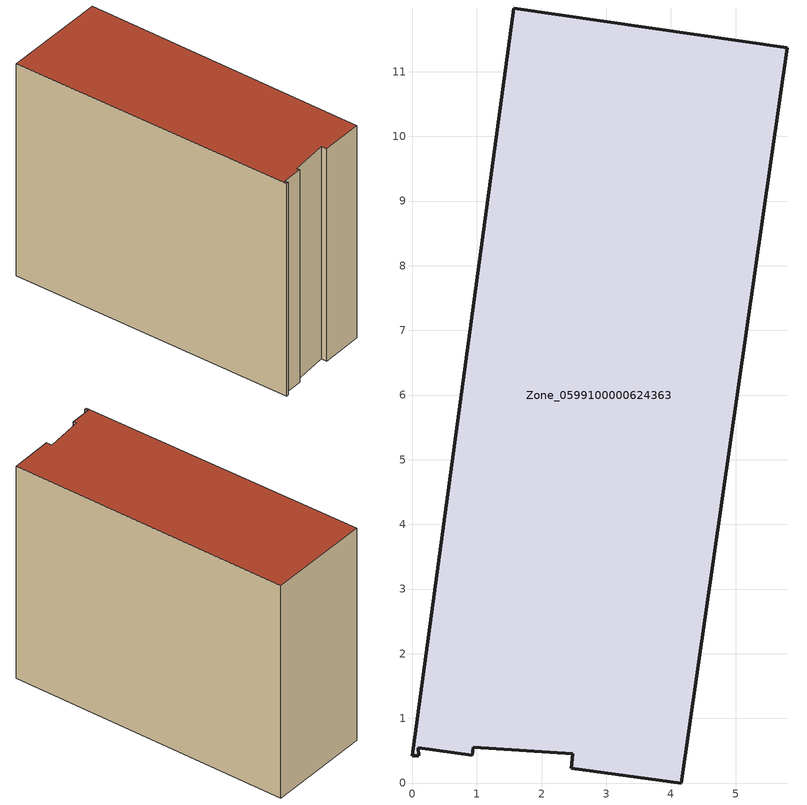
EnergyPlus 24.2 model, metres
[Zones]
Zone_0599100000624363
 floor ground (C_G): 4.16,0 2.46,0.23 2.48,0.45 0.94,0.55 0.93,0.43 0.1,0.54 0.1,0.42 0,0.42 1.57,11.98 5.8,11.37 z0
 wall outside (C_F): 0.93,0.43 0.94,0.55 2.48,0.45 2.46,0.23 4.16,0 5.8,11.37 1.57,11.98 0,0.42 0.1,0.42 0.1,0.54 0.93,0.43 z0:9
 roof outside (C_R): 4.16,0 5.8,11.37 1.57,11.98 0,0.42 0.1,0.42 0.1,0.54 0.93,0.43 0.94,0.55 2.48,0.45 2.46,0.23 z9
[BUILDING]
Pand.0599100000624363: North Axis=0; Terrain=City; Loads Convergence Tolerance Value=0.04; Temperature Convergence Tolerance Value=0.4; Solar Distribution=FullExterior; Maximum Number of Warmup Days=25; Minimum Number of Warmup Days=1
[Site:Location]
Rotterdam.The.Hague.AP_ZH_NLD Design_Conditions: Latitude=51.96; Longitude=4.45; Time Zone=1; Elevation=-4.5
[SITE:GROUNDTEMPERATURE:BUILDINGSURFACE]
18, 18, 18, 18, 18, 18, 18, 18, 18, 18, 18, 18
[MATERIAL] Thermal Absorptance=0.9; Solar Absorptance=0.7; Visible Absorptance=0.7
Name | Roughness | Thickness | Conductivity | Density | Specific Heat
G.TI.1946 | MediumSmooth | 0.15 | 1 | 540 | 1210
F.TI.1946 | Rough | 0.3 | 0.857143 | 1920 | 840
R.TI.1946 | MediumRough | 0.2 | 0.1 | 1500 | 1000
[CONSTRUCTION]
C_G: G.TI.1946
C_F: F.TI.1946
C_R: R.TI.1946
[ZONE]
Zone_0599100000624363: Type=1; Multiplier=1; Ceiling Height=Autocalculate; Volume=Autocalculate; Floor Area=autocalculate; Part of Total Floor Area=Yes
[ZONEINFILTRATION:DESIGNFLOWRATE]
Infil_Zone_0599100000624363: Zone or ZoneList or Space or SpaceList=Zone_0599100000624363; Schedule=AlwaysOn; Design Flow Rate Calculation Method=Flow/Area; Flow Rate per Floor Area=0.003; Constant Term Coefficient=1; Temperature Term Coefficient=0; Velocity Term Coefficient=0; Velocity Squared Term Coefficient=0
[HVACTEMPLATE:ZONE:IDEALLOADSAIRSYSTEM]
Zone_0599100000624363: Maximum Heating Supply Air Temperature=50; Minimum Cooling Supply Air Temperature=13; Maximum Heating Supply Air Humidity Ratio=0.0156; Minimum Cooling Supply Air Humidity Ratio=0.0077; Heating Limit=NoLimit; Cooling Limit=NoLimit; Dehumidification Control Type=ConstantSensibleHeatRatio; Cooling Sensible Heat Ratio=0.7; Dehumidification Setpoint=60; Humidification Control Type=None; Humidification Setpoint=30; Outdoor Air Method=None; Outdoor Air Flow Rate per Person=0.00944; Outdoor Air Flow Rate per Zone Floor Area=0; Outdoor Air Flow Rate per Zone=0; Demand Controlled Ventilation Type=None; Outdoor Air Economizer Type=NoEconomizer; Heat Recovery Type=None; Sensible Heat Recovery Effectiveness=0.7; Latent Heat Recovery Effectiveness=0.65
[ZONECONTROL:THERMOSTAT]
ThermostatControl_Zone_0599100000624363: Zone or ZoneList=Zone_0599100000624363; Control Type Schedule=DualSetpointControlType; Control 1=Thermostat_Zone_0599100000624363; Temperature Difference Between Cutout And Setpoint=0
[THERMOSTATSETPOINT:DUALSETPOINT]
Thermostat_Zone_0599100000624363: Heating Setpoint Temperature Schedule=HeatingSetpoint_Zone_0599100000624363; Cooling Setpoint Temperature Schedule=CoolingSetpoint_Zone_0599100000624363
[SCHEDULE:COMPACT]
HeatingSetpoint_Zone_0599100000624363: Through: 12/31, For: AllDays, Until: 24:00, 21
CoolingSetpoint_Zone_0599100000624363: Through: 12/31, For: AllDays, Until: 24:00, 24
DualSetpointControlType: Through: 12/31, For: AllDays, Until: 24:00, 4
AlwaysOn: Through: 12/31, For: AllDays, Until: 24:00, 1
